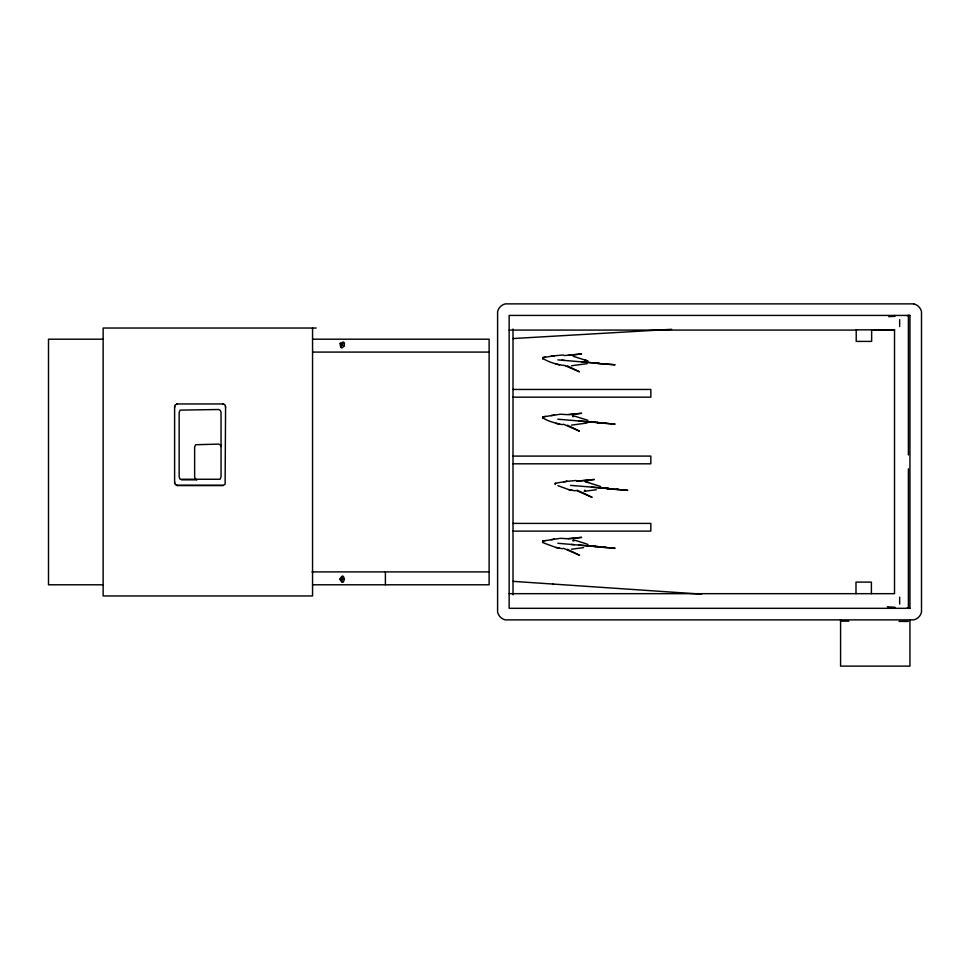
<?xml version="1.0" encoding="UTF-8"?>
<svg xmlns="http://www.w3.org/2000/svg" width="970" height="970" viewBox="0 0 970 970"><rect width="100%" height="100%" fill="white"/><g stroke="black" fill="none" stroke-linecap="round" stroke-linejoin="round"><path stroke-width="1.45" d="M550.984 356.293L554.464 355.747L542.751 357.603L542.727 358.33M542.63 542.485L542.763 541.066L542.642 542.46L545.225 543.539L555.907 547.456L562.467 548.741M555.325 483.86C555.616 481.75 555.131 486.006 555.422 483.86M221.051 445.242L221.051 476.949L220.044 479.265L180.165 479.265L179.159 476.949L179.159 412.42L180.165 410.116L218.686 409.51L220.323 410.407L221.051 412.42L221.039 446.564L220.36 444.963L218.686 444.102L195.637 444.721L194.631 447.024L194.631 476.949L195.358 478.962L196.934 479.847L181.523 479.859M174.612 482.078L175.291 484.6L177.34 485.436M225.598 407.291L224.919 404.781L222.87 403.944M177.34 403.944L175.291 404.781L174.612 407.291M542.642 358.33C548.45 362.077 557.774 364.975 565.437 365.581M542.642 417.67C547.456 421.15 555.955 423.381 562.467 424.654M542.727 417.67L542.751 416.942L554.464 415.099L550.984 415.645M339.876 579.199C345.453 568.626 345.453 589.784 339.876 579.199L344.423 579.199M542.751 357.603L542.642 359.033M555.41 483.23L567.147 481.29L563.667 481.835M340.179 343.38C340.47 355.832 349.576 337.669 340.179 343.38L344.12 346.169M341.003 347.187L343.283 342.361M550.984 539.732L554.464 539.187L542.739 541.066L545.479 540.484M596.889 546.51L598.454 546.704L597.605 546.631M553.785 355.857L563.327 354.959M553.785 415.208L560.357 414.226L566.31 414.566M566.48 481.399L576.01 480.502M553.785 539.296L560.357 538.314L566.31 538.653M542.763 357.7L545.479 357.045M545.479 416.397L542.751 416.942L542.63 418.397M568.493 355.396L581.6 353.941L564.249 355.566M568.493 538.835L581.6 537.38L566.65 538.75M572.761 416.663L573.646 416.506M572.761 540.751L573.973 540.945M587.117 363.653L571.488 365.775M587.117 423.005L571.488 425.115M176.698 485.436L223.294 485.436L225.113 484.212L225.586 406.382M596.271 489.741L584.183 491.305M583.588 547.638L571.488 549.214M576.944 481.096L594.283 479.483L576.835 481.302M557.847 359.858L599.351 363.386L596.029 363.095M557.847 419.198L599.108 422.69M570.53 485.388L608.687 488.468L603.728 488.092M557.847 543.285L595.701 546.522L594.671 546.462M566.65 414.663L581.6 413.293L568.953 414.663M513.009 338.554L671.604 329.315M888.811 316.669L894.849 316.317M906.926 315.614L909.945 315.432L909.945 608.323L509.153 608.323L509.153 315.432L909.945 315.432M316.196 328.03L103.135 328.03L103.135 595.956L312.558 595.956L312.558 328.03M894.764 329.849L856.219 329.849L856.219 341.404L871.642 341.404L871.642 329.849M509.153 330.079L856.74 330.079M871.86 330.079L894.522 330.079L894.522 593.676L509.153 593.676M103.135 339.197L48.5 339.197L48.5 584.789L103.135 584.789M312.558 339.197L489.11 339.197L489.11 584.789L312.558 584.789M312.558 352.086L489.11 352.086M513.009 389.455L650.834 389.455L650.834 397.166L513.009 397.166M176.601 403.957L223.609 403.957M513.009 456.094L650.834 456.094L650.834 463.805L513.009 463.805M176.601 485.424L223.294 485.436M513.009 523.4L650.834 523.4L650.834 531.111L513.009 531.111M312.025 571.9L489.11 571.9M841.814 621.152L848.75 621.152M899.069 621.406L908.32 621.406M594.828 362.865L596.004 362.925L593.519 362.744M599.048 363.447L597.265 363.411L615.113 364.781L599.824 363.629M593.191 422.192L594.319 422.326M594.646 422.338L595.701 422.423M597.532 422.496L615.113 424.132L597.714 422.787M597.265 422.75L599.048 422.799M603.595 488.152L608.384 488.613M610.566 488.71L609.584 488.613M597.265 546.837L599.048 546.886M596.889 363.083L598.454 363.265L597.605 363.204M596.889 422.423L597.508 422.459M581.697 361.919L595.022 362.986M513.009 581.345L701.662 594.161M887.295 606.784L894.849 607.293M906.926 608.117L909.945 608.323M594.052 362.938L594.319 362.974M594.052 546.377L596.004 546.365L593.519 546.183M593.519 422.083L598.053 422.593M593.094 422.168L578.726 421.016M610.288 488.734L611.136 488.807L607.365 488.565M596.029 546.534L599.351 546.813L578.726 545.104M591.421 487.207L612.046 488.916L610.736 488.783M571.306 544.461L574.276 544.716M561.763 360.197L564.443 360.428M597.714 546.886L615.113 548.22L599.824 547.068M557.908 485.643L568.602 489.559L575.149 490.844M573.161 356.257L587.359 360.816M585.844 481.799L600.636 486.516M573.161 539.696L583.964 543.079M572.3 415.415L587.953 420.325M584.995 481.605L588.693 482.442M555.907 364.017L559.52 364.878M555.907 423.369L559.52 424.229M568.602 489.559L572.215 490.42M555.907 547.456L559.52 548.317M584.667 359.894L587.953 360.986M584.667 543.333L587.953 544.425M577.392 490.286L592.124 497.331L576.034 490.383M565.546 365.896L579.429 371.789L567.414 365.823M584.631 490.202L585.262 490.48M563.34 424.193L579.429 431.141L567.414 425.175M563.34 548.28L579.429 555.228L567.414 549.262M552.9 584.049L553.203 584.207A1.879 1.831 -90 0 1 553.567 584.534M909.945 619.66L909.945 666.123L840.578 666.123L840.578 619.66M908.393 315.432L908.393 454.942M908.393 468.813L908.393 608.323M899.663 319.676L899.663 326.611M899.663 597.144L899.663 604.08M894.522 315.432L894.522 316.208M894.522 607.547L894.522 608.323M871.399 593.676L871.399 582.109L855.989 582.109L855.989 593.676M513.009 329.024L513.009 594.828M385.393 571.9L385.393 584.789M342.143 576.41L342.143 582M174.612 406.382L174.612 482.999M603.958 363.762L605.765 363.859L604.043 363.738M603.958 423.114L605.765 423.199L603.958 423.114M616.641 489.304L618.448 489.389L616.738 489.268M603.958 547.201L605.765 547.286L604.043 547.177M913.788 303.877L505.297 303.877A10.403 10.403 0 0 0 497.598 311.588L497.598 612.167A10.403 10.403 0 0 0 505.297 619.878L913.788 619.878A10.403 10.403 0 0 0 921.5 612.167L921.5 311.588A10.403 10.403 0 0 0 913.788 303.877M611.73 488.989L609.96 488.941L627.796 490.323L611.73 488.989"/></g></svg>
